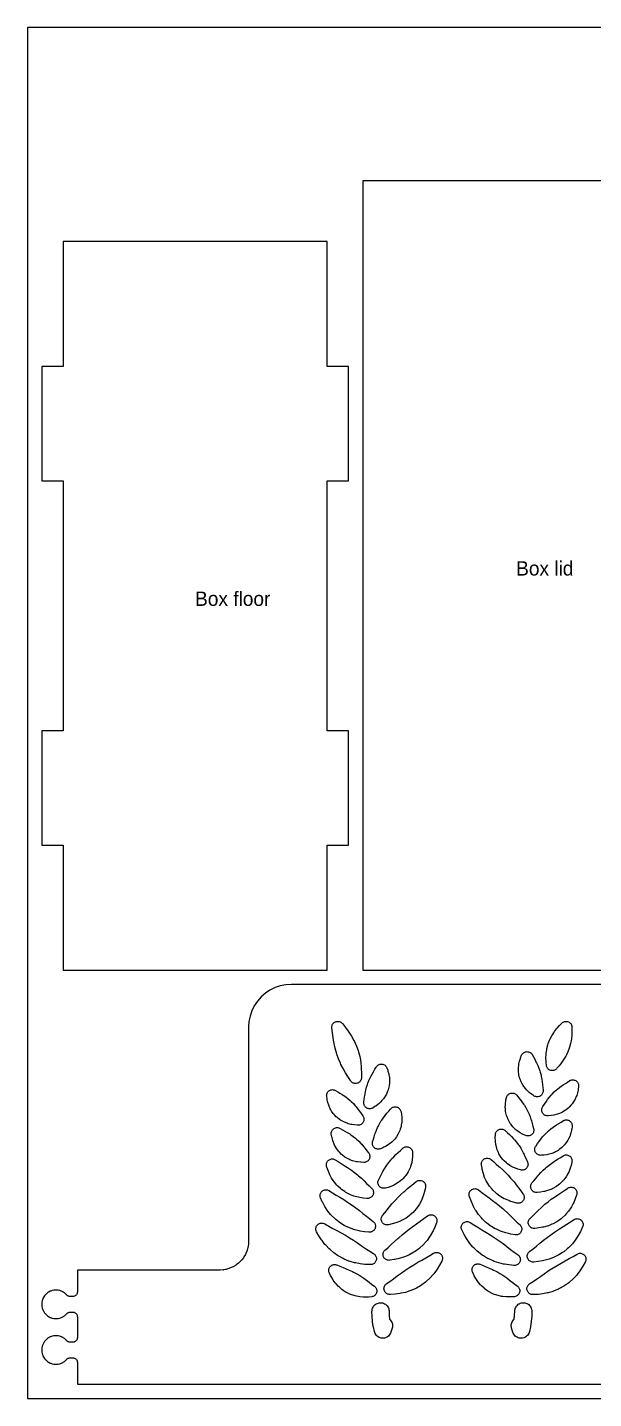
# Model space of a CAD drawing. Header units: inches. Extents: x 0 to 48, y 0 to 48.
# Drawn here: x 0 to 19.84, y 0 to 48 of the extents above; entities that cross this region are included whole.
import ezdxf

# ---------------------------------------------------------------- set-up
doc = ezdxf.new("R2010")
doc.units = ezdxf.units.IN
doc.header["$MEASUREMENT"] = 0
for name, color, linetype in [('CUT_INSIDE', 5, 'Continuous'), ('CUT_OUTSIDE', 1, 'Continuous'), ('LABEL', 3, 'Continuous'), ('SHEET', 8, 'Continuous')]:
    doc.layers.add(name, color=color, linetype=linetype)

msp = doc.modelspace()

# ---------------------------------------------------------------- linework, layer by layer
at = {"layer": 'CUT_INSIDE'}
for points in [[(11.601, 11.058), (11.577, 11.046), (11.552, 11.038), (11.525, 11.033), (11.498, 11.031), (11.471, 11.033), (11.445, 11.038), (11.419, 11.046), (11.395, 11.058), (11.373, 11.073), (11.352, 11.091), (11.335, 11.111), (11.32, 11.134), (11.231, 11.27), (11.143, 11.409), (11.061, 11.551), (10.985, 11.698), (10.965, 11.74), (10.897, 11.896), (10.841, 12.056), (10.825, 12.102), (10.78, 12.266), (10.745, 12.433), (10.736, 12.476), (10.71, 12.641), (10.689, 12.807), (10.67, 12.973), (10.668, 13), (10.67, 13.027), (10.675, 13.053), (10.684, 13.079), (10.696, 13.103), (10.711, 13.126), (10.729, 13.146), (10.749, 13.164), (10.772, 13.179), (10.796, 13.191), (10.821, 13.199), (10.848, 13.204), (10.875, 13.206), (10.902, 13.204), (10.928, 13.199), (10.954, 13.191), (10.978, 13.179), (11, 13.164), (11.021, 13.146), (11.038, 13.126), (11.142, 12.994), (11.241, 12.861), (11.263, 12.828), (11.356, 12.686), (11.439, 12.539), (11.46, 12.497), (11.531, 12.341), (11.587, 12.181), (11.603, 12.135), (11.644, 11.971), (11.654, 11.925), (11.681, 11.761), (11.696, 11.596), (11.699, 11.558), (11.704, 11.397), (11.705, 11.237), (11.703, 11.21), (11.697, 11.184), (11.689, 11.158), (11.677, 11.134), (11.662, 11.111), (11.644, 11.091), (11.624, 11.073)], [(18.999, 12.307), (18.984, 12.261), (18.94, 12.142), (18.884, 12.028), (18.863, 11.986), (18.799, 11.879), (18.775, 11.843), (18.705, 11.746), (18.63, 11.653), (18.554, 11.563), (18.536, 11.543), (18.515, 11.525), (18.493, 11.51), (18.469, 11.498), (18.443, 11.489), (18.417, 11.484), (18.39, 11.482), (18.363, 11.484), (18.337, 11.489), (18.311, 11.498), (18.287, 11.51), (18.264, 11.525), (18.244, 11.543), (18.226, 11.563), (18.211, 11.585), (18.199, 11.61), (18.191, 11.635), (18.185, 11.662), (18.177, 11.775), (18.175, 11.808), (18.171, 11.927), (18.176, 12.046), (18.179, 12.09), (18.195, 12.212), (18.204, 12.259), (18.234, 12.381), (18.25, 12.427), (18.294, 12.547), (18.315, 12.591), (18.372, 12.703), (18.441, 12.809), (18.465, 12.846), (18.541, 12.943), (18.567, 12.972), (18.646, 13.06), (18.729, 13.146), (18.749, 13.164), (18.772, 13.179), (18.796, 13.191), (18.821, 13.199), (18.848, 13.204), (18.875, 13.206), (18.902, 13.204), (18.928, 13.199), (18.954, 13.191), (18.978, 13.179), (19, 13.164), (19.021, 13.146), (19.038, 13.126), (19.053, 13.103), (19.065, 13.079), (19.074, 13.053), (19.079, 13.027), (19.081, 13), (19.079, 12.881), (19.075, 12.762), (19.072, 12.723), (19.061, 12.599), (19.04, 12.476), (19.031, 12.43)], [(17.942, 10.577), (17.917, 10.569), (17.89, 10.563), (17.863, 10.562), (17.836, 10.563), (17.81, 10.569), (17.784, 10.577), (17.76, 10.589), (17.738, 10.604), (17.659, 10.658), (17.585, 10.717), (17.557, 10.742), (17.487, 10.81), (17.459, 10.842), (17.397, 10.921), (17.372, 10.959), (17.321, 11.047), (17.3, 11.09), (17.262, 11.186), (17.246, 11.233), (17.224, 11.334), (17.215, 11.381), (17.212, 11.429), (17.205, 11.53), (17.208, 11.576), (17.216, 11.673), (17.224, 11.715), (17.243, 11.808), (17.272, 11.9), (17.283, 11.931), (17.317, 12.017), (17.329, 12.042), (17.344, 12.064), (17.362, 12.084), (17.382, 12.102), (17.405, 12.117), (17.429, 12.129), (17.455, 12.138), (17.481, 12.143), (17.508, 12.145), (17.535, 12.143), (17.561, 12.138), (17.587, 12.129), (17.611, 12.117), (17.634, 12.102), (17.654, 12.084), (17.672, 12.064), (17.687, 12.042), (17.73, 11.961), (17.775, 11.878), (17.82, 11.794), (17.839, 11.755), (17.883, 11.664), (17.922, 11.57), (17.955, 11.473), (17.971, 11.427), (17.997, 11.327), (18.007, 11.28), (18.026, 11.181), (18.04, 11.083), (18.05, 10.985), (18.059, 10.889), (18.068, 10.795), (18.07, 10.768), (18.068, 10.741), (18.063, 10.714), (18.054, 10.689), (18.042, 10.665), (18.027, 10.642), (18.009, 10.622), (17.989, 10.604), (17.966, 10.589)], [(12.664, 10.902), (12.638, 10.803), (12.622, 10.756), (12.58, 10.662), (12.559, 10.619), (12.503, 10.533), (12.478, 10.494), (12.411, 10.418), (12.383, 10.386), (12.31, 10.32), (12.281, 10.295), (12.203, 10.238), (12.176, 10.22), (12.098, 10.172), (12.074, 10.16), (12.048, 10.151), (12.022, 10.146), (11.995, 10.144), (11.968, 10.146), (11.941, 10.151), (11.916, 10.16), (11.892, 10.172), (11.869, 10.187), (11.849, 10.205), (11.831, 10.225), (11.816, 10.247), (11.804, 10.271), (11.795, 10.297), (11.79, 10.323), (11.788, 10.35), (11.79, 10.377), (11.804, 10.469), (11.816, 10.563), (11.83, 10.658), (11.849, 10.755), (11.858, 10.8), (11.882, 10.899), (11.913, 10.997), (11.929, 11.043), (11.967, 11.139), (12.01, 11.232), (12.031, 11.273), (12.078, 11.36), (12.127, 11.444), (12.177, 11.526), (12.226, 11.606), (12.241, 11.629), (12.258, 11.649), (12.279, 11.667), (12.301, 11.682), (12.325, 11.694), (12.351, 11.703), (12.377, 11.708), (12.404, 11.71), (12.431, 11.708), (12.458, 11.703), (12.483, 11.694), (12.507, 11.682), (12.53, 11.667), (12.55, 11.649), (12.568, 11.629), (12.583, 11.606), (12.595, 11.582), (12.625, 11.496), (12.635, 11.465), (12.66, 11.374), (12.667, 11.337), (12.682, 11.24), (12.685, 11.197), (12.688, 11.097), (12.685, 11.051), (12.674, 10.95)], [(19.057, 10.281), (18.988, 10.204), (18.951, 10.172), (18.872, 10.106), (18.832, 10.08), (18.745, 10.028), (18.703, 10.007), (18.611, 9.969), (18.571, 9.956), (18.478, 9.93), (18.44, 9.923), (18.348, 9.907), (18.253, 9.899), (18.226, 9.897), (18.199, 9.899), (18.173, 9.904), (18.147, 9.913), (18.123, 9.925), (18.101, 9.94), (18.08, 9.958), (18.063, 9.978), (18.048, 10), (18.036, 10.024), (18.027, 10.05), (18.022, 10.076), (18.02, 10.103), (18.022, 10.13), (18.027, 10.157), (18.036, 10.182), (18.048, 10.206), (18.063, 10.229), (18.117, 10.307), (18.172, 10.388), (18.228, 10.468), (18.289, 10.547), (18.354, 10.624), (18.386, 10.66), (18.458, 10.734), (18.535, 10.803), (18.571, 10.835), (18.651, 10.898), (18.733, 10.956), (18.769, 10.979), (18.849, 11.031), (18.928, 11.08), (19.005, 11.13), (19.029, 11.142), (19.055, 11.15), (19.081, 11.156), (19.108, 11.157), (19.135, 11.156), (19.162, 11.15), (19.187, 11.142), (19.212, 11.13), (19.234, 11.115), (19.254, 11.097), (19.272, 11.077), (19.287, 11.054), (19.299, 11.03), (19.308, 11.005), (19.313, 10.978), (19.315, 10.951), (19.313, 10.924), (19.301, 10.831), (19.295, 10.799), (19.275, 10.704), (19.246, 10.613), (19.232, 10.573), (19.191, 10.484), (19.171, 10.442), (19.116, 10.358), (19.089, 10.317)], [(11.665, 9.585), (11.64, 9.576), (11.613, 9.571), (11.587, 9.569), (11.56, 9.571), (11.464, 9.578), (11.371, 9.592), (11.333, 9.599), (11.239, 9.623), (11.199, 9.637), (11.106, 9.674), (11.064, 9.694), (10.976, 9.745), (10.936, 9.772), (10.855, 9.836), (10.818, 9.868), (10.748, 9.944), (10.717, 9.98), (10.659, 10.065), (10.633, 10.104), (10.613, 10.145), (10.57, 10.233), (10.557, 10.274), (10.526, 10.363), (10.505, 10.458), (10.499, 10.49), (10.486, 10.581), (10.484, 10.608), (10.486, 10.635), (10.491, 10.662), (10.499, 10.687), (10.511, 10.712), (10.526, 10.734), (10.544, 10.754), (10.564, 10.772), (10.587, 10.787), (10.611, 10.799), (10.637, 10.808), (10.663, 10.813), (10.69, 10.815), (10.717, 10.813), (10.743, 10.808), (10.769, 10.799), (10.793, 10.787), (10.872, 10.739), (10.952, 10.69), (11.034, 10.64), (11.069, 10.616), (11.153, 10.559), (11.234, 10.498), (11.312, 10.431), (11.349, 10.398), (11.422, 10.326), (11.49, 10.249), (11.52, 10.214), (11.582, 10.136), (11.639, 10.057), (11.695, 9.978), (11.75, 9.901), (11.765, 9.879), (11.777, 9.855), (11.786, 9.829), (11.791, 9.803), (11.793, 9.776), (11.791, 9.749), (11.786, 9.722), (11.777, 9.697), (11.765, 9.673), (11.75, 9.65), (11.732, 9.63), (11.712, 9.612), (11.69, 9.597)], [(17.642, 9.22), (17.618, 9.208), (17.592, 9.2), (17.566, 9.194), (17.539, 9.193), (17.512, 9.194), (17.486, 9.2), (17.46, 9.208), (17.376, 9.246), (17.347, 9.261), (17.263, 9.307), (17.231, 9.328), (17.15, 9.384), (17.118, 9.412), (17.043, 9.48), (17.013, 9.514), (16.947, 9.593), (16.92, 9.633), (16.867, 9.721), (16.845, 9.765), (16.806, 9.86), (16.79, 9.906), (16.766, 10.005), (16.757, 10.051), (16.747, 10.151), (16.745, 10.193), (16.748, 10.291), (16.75, 10.329), (16.763, 10.423), (16.769, 10.455), (16.788, 10.544), (16.797, 10.57), (16.809, 10.594), (16.824, 10.617), (16.842, 10.637), (16.862, 10.655), (16.884, 10.67), (16.908, 10.682), (16.934, 10.69), (16.96, 10.696), (16.987, 10.697), (17.014, 10.696), (17.041, 10.69), (17.066, 10.682), (17.091, 10.67), (17.113, 10.655), (17.133, 10.637), (17.151, 10.617), (17.209, 10.543), (17.269, 10.468), (17.329, 10.391), (17.386, 10.311), (17.412, 10.273), (17.467, 10.186), (17.516, 10.096), (17.538, 10.052), (17.581, 9.959), (17.618, 9.864), (17.633, 9.82), (17.663, 9.727), (17.689, 9.634), (17.713, 9.542), (17.738, 9.452), (17.743, 9.426), (17.745, 9.399), (17.743, 9.372), (17.738, 9.346), (17.73, 9.32), (17.718, 9.296), (17.703, 9.273), (17.685, 9.253), (17.665, 9.235)], [(13.049, 9.384), (13.007, 9.291), (12.985, 9.247), (12.928, 9.16), (12.901, 9.12), (12.869, 9.084), (12.802, 9.009), (12.767, 8.979), (12.691, 8.916), (12.656, 8.892), (12.575, 8.841), (12.488, 8.797), (12.459, 8.783), (12.372, 8.748), (12.346, 8.739), (12.32, 8.734), (12.293, 8.732), (12.266, 8.734), (12.24, 8.739), (12.214, 8.748), (12.19, 8.76), (12.167, 8.775), (12.147, 8.792), (12.129, 8.813), (12.114, 8.835), (12.102, 8.859), (12.094, 8.885), (12.088, 8.911), (12.087, 8.938), (12.088, 8.965), (12.094, 8.992), (12.122, 9.079), (12.149, 9.168), (12.178, 9.258), (12.192, 9.299), (12.227, 9.393), (12.267, 9.486), (12.288, 9.53), (12.335, 9.622), (12.388, 9.71), (12.415, 9.75), (12.473, 9.833), (12.534, 9.912), (12.597, 9.987), (12.661, 10.061), (12.723, 10.134), (12.741, 10.154), (12.761, 10.172), (12.783, 10.187), (12.808, 10.199), (12.833, 10.207), (12.86, 10.213), (12.887, 10.214), (12.914, 10.213), (12.94, 10.207), (12.966, 10.199), (12.99, 10.187), (13.012, 10.172), (13.032, 10.154), (13.05, 10.134), (13.065, 10.111), (13.077, 10.087), (13.086, 10.061), (13.091, 10.035), (13.107, 9.941), (13.116, 9.848), (13.119, 9.81), (13.118, 9.714), (13.115, 9.671), (13.102, 9.573), (13.093, 9.527), (13.065, 9.43)], [(18.754, 8.812), (18.717, 8.78), (18.636, 8.716), (18.596, 8.689), (18.507, 8.639), (18.466, 8.619), (18.373, 8.582), (18.332, 8.568), (18.238, 8.545), (18.201, 8.537), (18.107, 8.524), (18.011, 8.517), (17.984, 8.515), (17.958, 8.517), (17.931, 8.522), (17.906, 8.531), (17.881, 8.543), (17.859, 8.558), (17.839, 8.576), (17.821, 8.596), (17.806, 8.618), (17.794, 8.643), (17.785, 8.668), (17.78, 8.695), (17.778, 8.721), (17.78, 8.748), (17.785, 8.775), (17.794, 8.8), (17.806, 8.825), (17.821, 8.847), (17.876, 8.924), (17.932, 9.002), (17.99, 9.081), (18.051, 9.159), (18.082, 9.193), (18.15, 9.27), (18.223, 9.343), (18.26, 9.375), (18.338, 9.442), (18.419, 9.504), (18.503, 9.56), (18.538, 9.584), (18.62, 9.634), (18.701, 9.682), (18.78, 9.731), (18.804, 9.742), (18.83, 9.751), (18.856, 9.756), (18.883, 9.758), (18.91, 9.756), (18.936, 9.751), (18.962, 9.742), (18.986, 9.731), (19.009, 9.716), (19.029, 9.698), (19.047, 9.677), (19.062, 9.655), (19.074, 9.631), (19.082, 9.605), (19.087, 9.579), (19.089, 9.552), (19.087, 9.525), (19.074, 9.433), (19.067, 9.401), (19.046, 9.307), (19.016, 9.218), (19.002, 9.177), (18.959, 9.089), (18.939, 9.048), (18.913, 9.009), (18.856, 8.924), (18.824, 8.888)], [(11.871, 8.283), (11.845, 8.274), (11.819, 8.269), (11.792, 8.267), (11.699, 8.271), (11.666, 8.273), (11.57, 8.284), (11.533, 8.291), (11.435, 8.313), (11.395, 8.326), (11.299, 8.361), (11.258, 8.381), (11.166, 8.429), (11.126, 8.456), (11.042, 8.517), (11.005, 8.55), (10.931, 8.624), (10.899, 8.66), (10.838, 8.743), (10.813, 8.781), (10.765, 8.871), (10.746, 8.909), (10.71, 9.002), (10.698, 9.038), (10.673, 9.13), (10.667, 9.162), (10.649, 9.253), (10.648, 9.28), (10.649, 9.307), (10.655, 9.333), (10.663, 9.359), (10.675, 9.383), (10.69, 9.405), (10.708, 9.426), (10.728, 9.443), (10.751, 9.458), (10.775, 9.47), (10.8, 9.479), (10.827, 9.484), (10.854, 9.486), (10.881, 9.484), (10.907, 9.479), (10.933, 9.47), (10.957, 9.458), (11.039, 9.411), (11.124, 9.365), (11.209, 9.316), (11.294, 9.263), (11.332, 9.237), (11.417, 9.178), (11.498, 9.112), (11.535, 9.08), (11.611, 9.01), (11.683, 8.935), (11.713, 8.901), (11.778, 8.825), (11.839, 8.749), (11.897, 8.673), (11.956, 8.599), (11.971, 8.577), (11.983, 8.553), (11.991, 8.527), (11.997, 8.501), (11.998, 8.474), (11.997, 8.447), (11.991, 8.42), (11.983, 8.395), (11.971, 8.371), (11.956, 8.348), (11.938, 8.328), (11.918, 8.31), (11.895, 8.295)], [(17.414, 8.01), (17.389, 8.002), (17.362, 7.996), (17.335, 7.995), (17.308, 7.996), (17.282, 8.002), (17.19, 8.029), (17.159, 8.04), (17.067, 8.075), (17.033, 8.092), (16.941, 8.138), (16.906, 8.162), (16.819, 8.22), (16.784, 8.25), (16.705, 8.321), (16.673, 8.357), (16.605, 8.439), (16.578, 8.48), (16.524, 8.571), (16.502, 8.614), (16.462, 8.711), (16.447, 8.755), (16.422, 8.855), (16.413, 8.897), (16.4, 8.996), (16.398, 9.034), (16.395, 9.131), (16.4, 9.23), (16.402, 9.257), (16.407, 9.284), (16.416, 9.309), (16.428, 9.334), (16.443, 9.356), (16.46, 9.376), (16.481, 9.394), (16.503, 9.409), (16.527, 9.421), (16.553, 9.43), (16.579, 9.435), (16.606, 9.437), (16.633, 9.435), (16.66, 9.43), (16.685, 9.421), (16.709, 9.409), (16.732, 9.394), (16.752, 9.376), (16.822, 9.308), (16.894, 9.24), (16.966, 9.169), (17.037, 9.096), (17.067, 9.061), (17.136, 8.981), (17.2, 8.896), (17.228, 8.855), (17.286, 8.767), (17.339, 8.676), (17.386, 8.583), (17.405, 8.545), (17.446, 8.455), (17.486, 8.366), (17.526, 8.28), (17.535, 8.254), (17.54, 8.228), (17.542, 8.201), (17.54, 8.174), (17.535, 8.147), (17.526, 8.122), (17.514, 8.098), (17.499, 8.075), (17.481, 8.055), (17.461, 8.037), (17.438, 8.022)], [(13.283, 7.849), (13.256, 7.808), (13.223, 7.771), (13.15, 7.688), (13.114, 7.657), (13.03, 7.587), (12.992, 7.561), (12.902, 7.504), (12.863, 7.485), (12.77, 7.441), (12.671, 7.405), (12.64, 7.395), (12.542, 7.368), (12.516, 7.362), (12.489, 7.361), (12.462, 7.362), (12.435, 7.368), (12.41, 7.376), (12.386, 7.388), (12.363, 7.403), (12.343, 7.421), (12.325, 7.441), (12.31, 7.464), (12.298, 7.488), (12.289, 7.514), (12.284, 7.54), (12.282, 7.567), (12.284, 7.594), (12.289, 7.62), (12.298, 7.646), (12.31, 7.67), (12.359, 7.761), (12.407, 7.855), (12.457, 7.949), (12.51, 8.042), (12.569, 8.134), (12.596, 8.174), (12.661, 8.264), (12.731, 8.35), (12.763, 8.387), (12.836, 8.467), (12.913, 8.543), (12.991, 8.615), (13.069, 8.686), (13.145, 8.757), (13.165, 8.774), (13.187, 8.789), (13.212, 8.801), (13.237, 8.81), (13.264, 8.815), (13.29, 8.817), (13.317, 8.815), (13.344, 8.81), (13.369, 8.801), (13.394, 8.789), (13.416, 8.774), (13.436, 8.757), (13.454, 8.736), (13.469, 8.714), (13.481, 8.69), (13.49, 8.664), (13.495, 8.638), (13.497, 8.611), (13.496, 8.509), (13.493, 8.477), (13.485, 8.372), (13.466, 8.27), (13.458, 8.228), (13.426, 8.126), (13.411, 8.083), (13.365, 7.984), (13.344, 7.941)], [(11.999, 7.022), (11.974, 7.013), (11.947, 7.008), (11.92, 7.006), (11.893, 7.008), (11.767, 7.019), (11.643, 7.039), (11.606, 7.046), (11.481, 7.078), (11.441, 7.091), (11.318, 7.137), (11.277, 7.157), (11.159, 7.217), (11.119, 7.244), (11.009, 7.319), (10.972, 7.351), (10.874, 7.439), (10.842, 7.476), (10.756, 7.575), (10.683, 7.684), (10.659, 7.719), (10.599, 7.833), (10.582, 7.867), (10.533, 7.983), (10.492, 8.104), (10.483, 8.13), (10.478, 8.156), (10.476, 8.183), (10.478, 8.21), (10.483, 8.237), (10.492, 8.262), (10.504, 8.287), (10.519, 8.309), (10.536, 8.329), (10.557, 8.347), (10.579, 8.362), (10.603, 8.374), (10.629, 8.383), (10.655, 8.388), (10.682, 8.39), (10.709, 8.388), (10.736, 8.383), (10.761, 8.374), (10.785, 8.362), (10.889, 8.296), (10.996, 8.23), (11.104, 8.164), (11.212, 8.094), (11.251, 8.069), (11.36, 7.994), (11.466, 7.914), (11.568, 7.83), (11.605, 7.798), (11.702, 7.711), (11.796, 7.622), (11.887, 7.533), (11.976, 7.444), (12.066, 7.358), (12.084, 7.338), (12.099, 7.316), (12.111, 7.292), (12.12, 7.266), (12.125, 7.24), (12.127, 7.213), (12.125, 7.186), (12.12, 7.159), (12.111, 7.134), (12.099, 7.109), (12.084, 7.087), (12.066, 7.067), (12.046, 7.049), (12.024, 7.034)], [(17.302, 6.866), (17.278, 6.854), (17.253, 6.846), (17.226, 6.841), (17.199, 6.839), (17.172, 6.841), (17.146, 6.846), (17.022, 6.877), (16.902, 6.916), (16.866, 6.929), (16.747, 6.98), (16.709, 6.998), (16.594, 7.063), (16.556, 7.088), (16.447, 7.167), (16.411, 7.199), (16.313, 7.291), (16.281, 7.328), (16.196, 7.432), (16.169, 7.472), (16.098, 7.584), (16.078, 7.626), (16.022, 7.744), (15.979, 7.868), (15.966, 7.904), (15.935, 8.029), (15.929, 8.061), (15.906, 8.184), (15.904, 8.211), (15.906, 8.238), (15.911, 8.264), (15.92, 8.29), (15.932, 8.314), (15.947, 8.336), (15.965, 8.357), (15.985, 8.375), (16.007, 8.39), (16.032, 8.401), (16.057, 8.41), (16.084, 8.415), (16.111, 8.417), (16.138, 8.415), (16.164, 8.41), (16.19, 8.401), (16.214, 8.39), (16.236, 8.375), (16.256, 8.357), (16.34, 8.282), (16.424, 8.21), (16.521, 8.127), (16.553, 8.098), (16.653, 8.01), (16.75, 7.918), (16.843, 7.821), (16.933, 7.721), (16.965, 7.685), (17.05, 7.583), (17.13, 7.479), (17.208, 7.374), (17.285, 7.271), (17.363, 7.171), (17.378, 7.148), (17.39, 7.124), (17.399, 7.098), (17.404, 7.072), (17.406, 7.045), (17.404, 7.018), (17.399, 6.992), (17.39, 6.966), (17.378, 6.942), (17.363, 6.919), (17.345, 6.899), (17.325, 6.881)], [(18.765, 7.621), (18.683, 7.539), (18.646, 7.506), (18.553, 7.437), (18.513, 7.41), (18.412, 7.355), (18.371, 7.334), (18.265, 7.293), (18.225, 7.279), (18.118, 7.251), (18.081, 7.244), (17.975, 7.227), (17.866, 7.217), (17.839, 7.215), (17.812, 7.217), (17.785, 7.222), (17.76, 7.231), (17.736, 7.243), (17.713, 7.258), (17.693, 7.276), (17.675, 7.296), (17.66, 7.319), (17.648, 7.343), (17.64, 7.368), (17.634, 7.395), (17.633, 7.422), (17.634, 7.449), (17.64, 7.475), (17.648, 7.501), (17.66, 7.525), (17.675, 7.547), (17.744, 7.627), (17.812, 7.709), (17.882, 7.792), (17.911, 7.824), (17.987, 7.909), (18.067, 7.991), (18.152, 8.069), (18.189, 8.101), (18.279, 8.175), (18.371, 8.243), (18.467, 8.307), (18.502, 8.33), (18.594, 8.388), (18.686, 8.445), (18.775, 8.502), (18.799, 8.513), (18.824, 8.522), (18.851, 8.527), (18.878, 8.529), (18.905, 8.527), (18.931, 8.522), (18.957, 8.513), (18.981, 8.502), (19.003, 8.487), (19.024, 8.469), (19.041, 8.448), (19.056, 8.426), (19.068, 8.402), (19.077, 8.376), (19.082, 8.35), (19.084, 8.323), (19.082, 8.296), (19.077, 8.27), (19.052, 8.164), (19.02, 8.062), (19.008, 8.026), (18.966, 7.924), (18.947, 7.886), (18.891, 7.787), (18.866, 7.749), (18.797, 7.657)], [(12.093, 5.855), (12.069, 5.843), (12.043, 5.835), (12.017, 5.83), (11.99, 5.828), (11.963, 5.83), (11.811, 5.843), (11.661, 5.866), (11.624, 5.873), (11.474, 5.909), (11.434, 5.923), (11.285, 5.974), (11.145, 6.039), (11.101, 6.061), (10.968, 6.143), (10.927, 6.17), (10.803, 6.268), (10.767, 6.3), (10.656, 6.41), (10.626, 6.445), (10.529, 6.565), (10.505, 6.6), (10.422, 6.726), (10.348, 6.86), (10.334, 6.889), (10.271, 7.024), (10.262, 7.05), (10.257, 7.076), (10.255, 7.103), (10.257, 7.13), (10.262, 7.156), (10.271, 7.182), (10.283, 7.206), (10.298, 7.229), (10.315, 7.249), (10.336, 7.267), (10.358, 7.282), (10.382, 7.294), (10.408, 7.302), (10.434, 7.308), (10.461, 7.309), (10.488, 7.308), (10.515, 7.302), (10.54, 7.294), (10.564, 7.282), (10.69, 7.201), (10.819, 7.123), (10.95, 7.045), (11.082, 6.964), (11.213, 6.881), (11.253, 6.854), (11.383, 6.765), (11.511, 6.674), (11.635, 6.579), (11.756, 6.482), (11.876, 6.385), (11.995, 6.289), (12.115, 6.198), (12.136, 6.18), (12.153, 6.16), (12.168, 6.137), (12.18, 6.113), (12.189, 6.087), (12.194, 6.061), (12.196, 6.034), (12.194, 6.007), (12.189, 5.981), (12.18, 5.955), (12.168, 5.931), (12.153, 5.908), (12.136, 5.888), (12.115, 5.87)], [(13.639, 6.658), (13.55, 6.555), (13.517, 6.518), (13.415, 6.427), (13.378, 6.396), (13.266, 6.318), (13.227, 6.293), (13.107, 6.23), (13.069, 6.211), (12.946, 6.162), (12.91, 6.15), (12.786, 6.113), (12.658, 6.084), (12.632, 6.079), (12.605, 6.077), (12.578, 6.079), (12.551, 6.084), (12.526, 6.093), (12.501, 6.105), (12.479, 6.12), (12.459, 6.137), (12.441, 6.158), (12.426, 6.18), (12.414, 6.204), (12.405, 6.23), (12.4, 6.256), (12.398, 6.283), (12.4, 6.31), (12.405, 6.337), (12.414, 6.362), (12.426, 6.386), (12.441, 6.409), (12.523, 6.507), (12.604, 6.608), (12.686, 6.71), (12.771, 6.813), (12.802, 6.847), (12.892, 6.95), (12.987, 7.049), (13.085, 7.144), (13.187, 7.235), (13.222, 7.265), (13.323, 7.351), (13.425, 7.434), (13.525, 7.515), (13.622, 7.598), (13.645, 7.613), (13.669, 7.625), (13.695, 7.633), (13.721, 7.638), (13.748, 7.64), (13.775, 7.638), (13.801, 7.633), (13.827, 7.625), (13.851, 7.613), (13.874, 7.598), (13.894, 7.58), (13.912, 7.56), (13.927, 7.537), (13.939, 7.513), (13.947, 7.487), (13.953, 7.461), (13.954, 7.434), (13.953, 7.407), (13.947, 7.381), (13.919, 7.252), (13.883, 7.128), (13.87, 7.092), (13.822, 6.968), (13.803, 6.93), (13.741, 6.809), (13.716, 6.771)], [(17.218, 5.755), (17.194, 5.743), (17.168, 5.735), (17.142, 5.729), (17.115, 5.728), (17.088, 5.729), (16.941, 5.757), (16.908, 5.763), (16.76, 5.8), (16.616, 5.849), (16.575, 5.862), (16.434, 5.926), (16.393, 5.946), (16.257, 6.025), (16.217, 6.052), (16.09, 6.147), (16.053, 6.179), (15.939, 6.288), (15.907, 6.324), (15.807, 6.444), (15.719, 6.575), (15.695, 6.61), (15.622, 6.747), (15.605, 6.781), (15.544, 6.92), (15.491, 7.065), (15.482, 7.09), (15.477, 7.117), (15.475, 7.143), (15.477, 7.17), (15.482, 7.197), (15.491, 7.222), (15.503, 7.247), (15.518, 7.269), (15.536, 7.289), (15.556, 7.307), (15.578, 7.322), (15.603, 7.334), (15.628, 7.343), (15.655, 7.348), (15.682, 7.35), (15.708, 7.348), (15.735, 7.343), (15.761, 7.334), (15.785, 7.322), (15.807, 7.307), (15.927, 7.214), (16.05, 7.123), (16.175, 7.031), (16.301, 6.938), (16.425, 6.842), (16.547, 6.742), (16.666, 6.638), (16.703, 6.606), (16.818, 6.5), (16.93, 6.393), (17.04, 6.286), (17.15, 6.181), (17.261, 6.08), (17.278, 6.06), (17.293, 6.037), (17.305, 6.013), (17.314, 5.987), (17.319, 5.961), (17.321, 5.934), (17.319, 5.907), (17.314, 5.881), (17.305, 5.855), (17.293, 5.831), (17.278, 5.808), (17.261, 5.788), (17.24, 5.77)], [(18.736, 6.327), (18.7, 6.295), (18.585, 6.215), (18.545, 6.188), (18.422, 6.123), (18.381, 6.103), (18.253, 6.053), (18.212, 6.039), (18.082, 6.004), (18.045, 5.996), (17.916, 5.973), (17.784, 5.957), (17.757, 5.956), (17.73, 5.957), (17.703, 5.963), (17.678, 5.971), (17.654, 5.983), (17.631, 5.998), (17.611, 6.016), (17.593, 6.036), (17.578, 6.059), (17.566, 6.083), (17.558, 6.108), (17.552, 6.135), (17.551, 6.162), (17.552, 6.189), (17.558, 6.215), (17.566, 6.241), (17.578, 6.265), (17.593, 6.287), (17.611, 6.308), (17.707, 6.397), (17.802, 6.49), (17.898, 6.584), (17.997, 6.678), (18.099, 6.769), (18.136, 6.801), (18.243, 6.89), (18.354, 6.975), (18.467, 7.055), (18.582, 7.132), (18.618, 7.156), (18.73, 7.228), (18.832, 7.294), (18.924, 7.357), (18.947, 7.372), (18.971, 7.384), (18.997, 7.393), (19.023, 7.398), (19.05, 7.4), (19.077, 7.398), (19.103, 7.393), (19.129, 7.384), (19.153, 7.372), (19.176, 7.357), (19.196, 7.339), (19.214, 7.319), (19.229, 7.297), (19.241, 7.272), (19.249, 7.247), (19.254, 7.22), (19.256, 7.194), (19.254, 7.167), (19.249, 7.14), (19.241, 7.115), (19.196, 6.988), (19.143, 6.865), (19.127, 6.831), (19.062, 6.711), (19.039, 6.676), (18.961, 6.561), (18.871, 6.457), (18.839, 6.421)], [(13.749, 5.274), (13.712, 5.242), (13.582, 5.149), (13.542, 5.123), (13.403, 5.046), (13.362, 5.025), (13.217, 4.965), (13.177, 4.951), (13.03, 4.905), (12.878, 4.871), (12.846, 4.864), (12.696, 4.84), (12.669, 4.838), (12.642, 4.84), (12.616, 4.846), (12.59, 4.854), (12.566, 4.866), (12.543, 4.881), (12.523, 4.899), (12.505, 4.919), (12.49, 4.942), (12.478, 4.966), (12.47, 4.991), (12.464, 5.018), (12.463, 5.045), (12.464, 5.072), (12.47, 5.098), (12.478, 5.124), (12.49, 5.148), (12.505, 5.17), (12.523, 5.191), (12.543, 5.208), (12.643, 5.294), (12.749, 5.391), (12.862, 5.496), (12.978, 5.6), (13.012, 5.631), (13.133, 5.735), (13.256, 5.837), (13.381, 5.935), (13.509, 6.029), (13.638, 6.12), (13.767, 6.21), (13.894, 6.3), (14.017, 6.392), (14.04, 6.407), (14.064, 6.419), (14.09, 6.427), (14.116, 6.432), (14.143, 6.434), (14.17, 6.432), (14.196, 6.427), (14.222, 6.419), (14.246, 6.407), (14.269, 6.392), (14.289, 6.374), (14.307, 6.354), (14.322, 6.331), (14.334, 6.307), (14.342, 6.281), (14.347, 6.255), (14.349, 6.228), (14.347, 6.201), (14.342, 6.175), (14.334, 6.149), (14.277, 6.006), (14.212, 5.868), (14.195, 5.834), (14.118, 5.699), (14.094, 5.664), (14.003, 5.535), (13.973, 5.5), (13.867, 5.381)], [(18.793, 5.14), (18.752, 5.113), (18.617, 5.027), (18.574, 5.006), (18.432, 4.936), (18.282, 4.882), (18.241, 4.869), (18.09, 4.83), (18.052, 4.823), (17.901, 4.797), (17.747, 4.78), (17.72, 4.778), (17.693, 4.78), (17.667, 4.785), (17.641, 4.794), (17.617, 4.806), (17.595, 4.821), (17.574, 4.839), (17.556, 4.859), (17.541, 4.881), (17.53, 4.906), (17.521, 4.931), (17.516, 4.958), (17.514, 4.985), (17.516, 5.012), (17.521, 5.038), (17.53, 5.064), (17.541, 5.088), (17.556, 5.11), (17.574, 5.13), (17.595, 5.148), (17.717, 5.243), (17.838, 5.341), (17.959, 5.442), (18.082, 5.542), (18.208, 5.64), (18.336, 5.735), (18.468, 5.826), (18.508, 5.853), (18.64, 5.94), (18.773, 6.024), (18.905, 6.106), (19.034, 6.188), (19.16, 6.272), (19.184, 6.284), (19.21, 6.292), (19.236, 6.298), (19.263, 6.299), (19.29, 6.298), (19.317, 6.292), (19.342, 6.284), (19.366, 6.272), (19.389, 6.257), (19.409, 6.239), (19.427, 6.219), (19.442, 6.196), (19.454, 6.172), (19.463, 6.147), (19.468, 6.12), (19.47, 6.093), (19.468, 6.066), (19.463, 6.04), (19.454, 6.014), (19.39, 5.876), (19.376, 5.847), (19.302, 5.709), (19.217, 5.58), (19.194, 5.544), (19.096, 5.421), (19.066, 5.386), (18.954, 5.272), (18.917, 5.241)], [(12.126, 4.717), (12.102, 4.705), (12.076, 4.696), (12.049, 4.691), (12.023, 4.689), (11.862, 4.697), (11.829, 4.699), (11.665, 4.717), (11.505, 4.747), (11.463, 4.756), (11.304, 4.802), (11.26, 4.816), (11.104, 4.879), (11.061, 4.901), (10.912, 4.98), (10.871, 5.008), (10.732, 5.103), (10.605, 5.214), (10.57, 5.244), (10.455, 5.366), (10.427, 5.399), (10.326, 5.529), (10.305, 5.56), (10.216, 5.695), (10.135, 5.837), (10.123, 5.861), (10.114, 5.886), (10.109, 5.913), (10.107, 5.94), (10.109, 5.967), (10.114, 5.993), (10.123, 6.019), (10.135, 6.043), (10.15, 6.065), (10.168, 6.086), (10.188, 6.103), (10.21, 6.118), (10.235, 6.13), (10.26, 6.139), (10.287, 6.144), (10.314, 6.146), (10.341, 6.144), (10.367, 6.139), (10.393, 6.13), (10.417, 6.118), (10.558, 6.036), (10.702, 5.957), (10.848, 5.879), (10.995, 5.799), (11.142, 5.716), (11.287, 5.63), (11.43, 5.54), (11.571, 5.447), (11.609, 5.422), (11.746, 5.328), (11.88, 5.236), (11.993, 5.159), (12.126, 5.074), (12.148, 5.059), (12.168, 5.041), (12.186, 5.021), (12.201, 4.999), (12.213, 4.975), (12.222, 4.949), (12.227, 4.923), (12.229, 4.896), (12.227, 4.869), (12.222, 4.842), (12.213, 4.817), (12.201, 4.793), (12.186, 4.77), (12.168, 4.75), (12.148, 4.732)], [(17.145, 4.677), (17.12, 4.669), (17.093, 4.663), (17.066, 4.662), (17.039, 4.663), (16.875, 4.679), (16.715, 4.704), (16.677, 4.711), (16.516, 4.75), (16.359, 4.803), (16.316, 4.817), (16.164, 4.887), (16.12, 4.908), (15.976, 4.995), (15.935, 5.022), (15.801, 5.124), (15.764, 5.156), (15.643, 5.272), (15.612, 5.306), (15.505, 5.432), (15.409, 5.568), (15.388, 5.599), (15.304, 5.74), (15.229, 5.887), (15.217, 5.911), (15.208, 5.936), (15.203, 5.963), (15.201, 5.99), (15.203, 6.017), (15.208, 6.043), (15.217, 6.069), (15.229, 6.093), (15.244, 6.115), (15.262, 6.136), (15.282, 6.153), (15.304, 6.168), (15.329, 6.18), (15.354, 6.189), (15.381, 6.194), (15.407, 6.196), (15.434, 6.194), (15.461, 6.189), (15.486, 6.18), (15.511, 6.168), (15.646, 6.081), (15.785, 5.996), (15.926, 5.912), (16.068, 5.826), (16.21, 5.737), (16.351, 5.644), (16.391, 5.617), (16.53, 5.521), (16.665, 5.423), (16.798, 5.322), (16.929, 5.223), (17.06, 5.125), (17.192, 5.032), (17.212, 5.014), (17.23, 4.993), (17.245, 4.971), (17.257, 4.947), (17.266, 4.921), (17.271, 4.895), (17.273, 4.868), (17.271, 4.841), (17.266, 4.815), (17.257, 4.789), (17.245, 4.765), (17.23, 4.742), (17.212, 4.722), (17.192, 4.704), (17.17, 4.689)], [(13.95, 4.074), (13.817, 3.977), (13.776, 3.949), (13.633, 3.868), (13.59, 3.846), (13.44, 3.782), (13.396, 3.767), (13.243, 3.719), (13.083, 3.685), (13.046, 3.678), (12.888, 3.657), (12.727, 3.647), (12.7, 3.645), (12.673, 3.647), (12.647, 3.652), (12.621, 3.66), (12.597, 3.672), (12.574, 3.687), (12.554, 3.705), (12.536, 3.725), (12.521, 3.748), (12.509, 3.772), (12.501, 3.798), (12.496, 3.824), (12.494, 3.851), (12.496, 3.878), (12.501, 3.904), (12.509, 3.93), (12.521, 3.954), (12.536, 3.977), (12.554, 3.997), (12.574, 4.015), (12.703, 4.103), (12.831, 4.197), (12.96, 4.292), (13.091, 4.387), (13.224, 4.481), (13.264, 4.507), (13.401, 4.599), (13.54, 4.686), (13.681, 4.77), (13.821, 4.851), (13.962, 4.93), (14.1, 5.009), (14.235, 5.091), (14.259, 5.103), (14.284, 5.112), (14.311, 5.117), (14.338, 5.119), (14.365, 5.117), (14.391, 5.112), (14.417, 5.103), (14.441, 5.091), (14.463, 5.076), (14.484, 5.059), (14.501, 5.038), (14.516, 5.016), (14.528, 4.992), (14.537, 4.966), (14.542, 4.94), (14.544, 4.913), (14.542, 4.886), (14.537, 4.859), (14.528, 4.834), (14.516, 4.81), (14.441, 4.668), (14.359, 4.533), (14.338, 4.501), (14.242, 4.371), (14.214, 4.339), (14.106, 4.216), (13.986, 4.105)], [(18.834, 3.957), (18.793, 3.93), (18.649, 3.85), (18.605, 3.829), (18.454, 3.767), (18.41, 3.752), (18.255, 3.706), (18.213, 3.698), (18.058, 3.667), (17.899, 3.649), (17.866, 3.647), (17.71, 3.639), (17.683, 3.641), (17.656, 3.646), (17.631, 3.655), (17.607, 3.667), (17.584, 3.682), (17.564, 3.7), (17.546, 3.72), (17.531, 3.743), (17.519, 3.767), (17.511, 3.792), (17.505, 3.819), (17.504, 3.846), (17.505, 3.873), (17.511, 3.899), (17.519, 3.925), (17.531, 3.949), (17.546, 3.971), (17.564, 3.991), (17.584, 4.009), (17.607, 4.024), (17.716, 4.097), (17.843, 4.186), (17.973, 4.279), (18.105, 4.372), (18.239, 4.463), (18.279, 4.49), (18.418, 4.579), (18.558, 4.664), (18.7, 4.746), (18.843, 4.825), (18.985, 4.902), (19.125, 4.979), (19.261, 5.059), (19.286, 5.071), (19.311, 5.08), (19.338, 5.085), (19.364, 5.087), (19.391, 5.085), (19.418, 5.08), (19.443, 5.071), (19.468, 5.059), (19.49, 5.044), (19.51, 5.027), (19.528, 5.006), (19.543, 4.984), (19.555, 4.96), (19.564, 4.934), (19.569, 4.908), (19.571, 4.881), (19.569, 4.854), (19.564, 4.827), (19.555, 4.802), (19.543, 4.778), (19.466, 4.638), (19.382, 4.505), (19.361, 4.473), (19.264, 4.344), (19.236, 4.312), (19.125, 4.192), (19.004, 4.083), (18.968, 4.052)], [(12.115, 3.576), (12.089, 3.568), (12.063, 3.562), (11.95, 3.553), (11.918, 3.551), (11.801, 3.549), (11.763, 3.551), (11.643, 3.56), (11.527, 3.582), (11.481, 3.591), (11.366, 3.629), (11.32, 3.644), (11.21, 3.697), (11.166, 3.719), (11.063, 3.787), (11.023, 3.814), (10.93, 3.895), (10.896, 3.925), (10.815, 4.016), (10.787, 4.048), (10.718, 4.146), (10.697, 4.178), (10.639, 4.278), (10.624, 4.308), (10.575, 4.409), (10.566, 4.435), (10.561, 4.461), (10.559, 4.488), (10.561, 4.515), (10.566, 4.541), (10.575, 4.567), (10.587, 4.591), (10.602, 4.613), (10.62, 4.634), (10.64, 4.652), (10.662, 4.667), (10.687, 4.678), (10.712, 4.687), (10.739, 4.692), (10.766, 4.694), (10.792, 4.692), (10.819, 4.687), (10.845, 4.678), (10.951, 4.634), (11.06, 4.591), (11.169, 4.547), (11.28, 4.5), (11.389, 4.448), (11.432, 4.427), (11.541, 4.369), (11.646, 4.305), (11.749, 4.237), (11.787, 4.211), (11.884, 4.141), (11.978, 4.07), (12.07, 3.999), (12.162, 3.931), (12.182, 3.913), (12.2, 3.892), (12.215, 3.87), (12.227, 3.846), (12.235, 3.82), (12.241, 3.794), (12.242, 3.767), (12.241, 3.74), (12.235, 3.714), (12.227, 3.688), (12.215, 3.664), (12.2, 3.641), (12.182, 3.621), (12.162, 3.603), (12.139, 3.588)], [(17.123, 3.581), (17.098, 3.573), (17.071, 3.567), (16.959, 3.559), (16.926, 3.557), (16.81, 3.557), (16.772, 3.559), (16.653, 3.57), (16.611, 3.579), (16.492, 3.603), (16.449, 3.618), (16.332, 3.658), (16.289, 3.679), (16.178, 3.734), (16.138, 3.761), (16.036, 3.831), (16, 3.862), (15.91, 3.943), (15.88, 3.978), (15.802, 4.068), (15.734, 4.167), (15.713, 4.199), (15.657, 4.301), (15.642, 4.33), (15.594, 4.433), (15.586, 4.458), (15.58, 4.485), (15.579, 4.512), (15.58, 4.539), (15.586, 4.565), (15.594, 4.591), (15.606, 4.615), (15.621, 4.637), (15.639, 4.657), (15.659, 4.675), (15.682, 4.69), (15.706, 4.702), (15.731, 4.711), (15.758, 4.716), (15.785, 4.718), (15.812, 4.716), (15.838, 4.711), (15.864, 4.702), (15.969, 4.657), (16.076, 4.612), (16.185, 4.567), (16.294, 4.518), (16.335, 4.498), (16.446, 4.443), (16.553, 4.384), (16.658, 4.319), (16.698, 4.292), (16.798, 4.223), (16.894, 4.151), (16.987, 4.078), (17.079, 4.005), (17.17, 3.935), (17.19, 3.918), (17.208, 3.897), (17.223, 3.875), (17.235, 3.851), (17.244, 3.825), (17.249, 3.799), (17.251, 3.772), (17.249, 3.745), (17.244, 3.718), (17.235, 3.693), (17.223, 3.669), (17.208, 3.646), (17.19, 3.626), (17.17, 3.608), (17.148, 3.593)], [(12.679, 2.913), (12.691, 2.776), (12.715, 2.753), (12.74, 2.723), (12.76, 2.689), (12.776, 2.654), (12.787, 2.616), (12.793, 2.577), (12.794, 2.538), (12.79, 2.499), (12.781, 2.461), (12.738, 2.322), (12.724, 2.285), (12.705, 2.251), (12.681, 2.219), (12.654, 2.19), (12.623, 2.165), (12.59, 2.145), (12.553, 2.129), (12.516, 2.118), (12.477, 2.112), (12.437, 2.112), (12.398, 2.116), (12.36, 2.126), (12.323, 2.14), (12.288, 2.159), (12.257, 2.183), (12.228, 2.211), (12.204, 2.242), (12.184, 2.276), (12.168, 2.312), (12.158, 2.35), (12.124, 2.511), (12.121, 2.528), (12.097, 2.689), (12.095, 2.707), (12.08, 2.868), (12.079, 2.885), (12.074, 3.047), (12.076, 3.086), (12.082, 3.125), (12.093, 3.162), (12.11, 3.198), (12.13, 3.231), (12.155, 3.262), (12.184, 3.288), (12.216, 3.311), (12.251, 3.33), (12.287, 3.343), (12.325, 3.352), (12.365, 3.356), (12.404, 3.355), (12.442, 3.348), (12.48, 3.337), (12.516, 3.321), (12.549, 3.3), (12.579, 3.275), (12.606, 3.246), (12.629, 3.214), (12.647, 3.18), (12.661, 3.143), (12.67, 3.105), (12.674, 3.066)], [(17.058, 2.776), (17.071, 2.913), (17.075, 3.066), (17.079, 3.105), (17.088, 3.143), (17.102, 3.18), (17.12, 3.214), (17.143, 3.246), (17.17, 3.275), (17.2, 3.3), (17.234, 3.321), (17.269, 3.337), (17.307, 3.348), (17.346, 3.355), (17.385, 3.356), (17.424, 3.352), (17.462, 3.343), (17.499, 3.33), (17.533, 3.311), (17.565, 3.288), (17.594, 3.262), (17.619, 3.231), (17.64, 3.198), (17.656, 3.162), (17.667, 3.125), (17.674, 3.086), (17.675, 3.047), (17.67, 2.885), (17.669, 2.868), (17.654, 2.707), (17.652, 2.689), (17.628, 2.528), (17.625, 2.511), (17.592, 2.35), (17.581, 2.312), (17.565, 2.276), (17.545, 2.242), (17.521, 2.211), (17.493, 2.183), (17.461, 2.159), (17.427, 2.14), (17.39, 2.126), (17.352, 2.116), (17.312, 2.112), (17.273, 2.112), (17.234, 2.118), (17.196, 2.129), (17.16, 2.145), (17.126, 2.165), (17.095, 2.19), (17.068, 2.219), (17.045, 2.251), (17.026, 2.285), (17.011, 2.322), (16.968, 2.461), (16.959, 2.499), (16.955, 2.538), (16.956, 2.577), (16.962, 2.616), (16.973, 2.654), (16.989, 2.689), (17.01, 2.723), (17.034, 2.753)]]:
    msp.add_lwpolyline(points, close=True, dxfattribs=at)
at = {"layer": 'CUT_OUTSIDE'}
for points in [[(22.5, 15), (22.5, 42.625), (11.75, 42.625), (11.75, 15)], [(0.5, 23.375), (0.5, 19.375), (1.25, 19.375), (1.25, 15), (10.5, 15), (10.5, 19.375), (11.25, 19.375), (11.25, 23.375), (10.5, 23.375), (10.5, 32.125), (11.25, 32.125), (11.25, 36.125), (10.5, 36.125), (10.5, 40.5), (1.25, 40.5), (1.25, 36.125), (0.5, 36.125), (0.5, 32.125), (1.25, 32.125), (1.25, 23.375)]]:
    msp.add_lwpolyline(points, close=True, dxfattribs=at)
msp.add_lwpolyline([(42.75, 14.5), (11.75, 14.5), (9.25, 14.5), (9.054, 14.487), (8.861, 14.449), (8.676, 14.386), (8.5, 14.299), (8.337, 14.19), (8.189, 14.061), (8.06, 13.913), (7.951, 13.75), (7.864, 13.574), (7.801, 13.388), (7.763, 13.196), (7.75, 13), (7.75, 5.525), (7.748, 5.476), (7.744, 5.418), (7.732, 5.321), (7.725, 5.289), (7.7, 5.195), (7.689, 5.164), (7.652, 5.073), (7.637, 5.044), (7.588, 4.959), (7.57, 4.932), (7.511, 4.854), (7.489, 4.83), (7.42, 4.761), (7.395, 4.739), (7.318, 4.679), (7.29, 4.661), (7.206, 4.612), (7.176, 4.598), (7.086, 4.56), (7.055, 4.55), (6.96, 4.524), (6.928, 4.518), (6.867, 4.51), (6.887, 4.51), (6.88, 4.509), (6.75, 4.5), (2.75, 4.5), (1.755, 4.5), (1.75, 4.5), (1.75, 4.495), (1.75, 3.73), (1.748, 3.71), (1.744, 3.69), (1.738, 3.671), (1.729, 3.652), (1.718, 3.636), (1.704, 3.62), (1.689, 3.607), (1.672, 3.596), (1.654, 3.587), (1.635, 3.58), (1.615, 3.576), (1.595, 3.575), (1.498, 3.575), (1.489, 3.575), (1.483, 3.576), (1.465, 3.578), (1.446, 3.582), (1.429, 3.589), (1.412, 3.598), (1.396, 3.609), (1.382, 3.621), (1.38, 3.624), (1.373, 3.631), (1.358, 3.648), (1.357, 3.649), (1.356, 3.65), (1.355, 3.652), (1.351, 3.655), (1.35, 3.657), (1.349, 3.657), (1.347, 3.659), (1.31, 3.691), (1.308, 3.693), (1.308, 3.694), (1.306, 3.695), (1.302, 3.698), (1.3, 3.699), (1.299, 3.7), (1.297, 3.701), (1.256, 3.729), (1.254, 3.73), (1.254, 3.73), (1.251, 3.732), (1.248, 3.734), (1.245, 3.735), (1.245, 3.735), (1.243, 3.737), (1.198, 3.758), (1.196, 3.759), (1.195, 3.76), (1.193, 3.761), (1.189, 3.762), (1.187, 3.763), (1.186, 3.764), (1.183, 3.765), (1.137, 3.78), (1.134, 3.781), (1.134, 3.781), (1.131, 3.782), (1.127, 3.783), (1.124, 3.784), (1.124, 3.784), (1.121, 3.785), (1.073, 3.794), (1.07, 3.795), (1.07, 3.795), (1.067, 3.795), (1.063, 3.796), (1.06, 3.796), (1.059, 3.796), (1.057, 3.796), (1.008, 3.799), (1.005, 3.8), (1.004, 3.8), (1.002, 3.8), (0.998, 3.8), (0.995, 3.8), (0.994, 3.8), (0.992, 3.799), (0.942, 3.796), (0.94, 3.796), (0.939, 3.796), (0.937, 3.796), (0.932, 3.795), (0.93, 3.795), (0.929, 3.795), (0.927, 3.794), (0.878, 3.785), (0.876, 3.784), (0.875, 3.784), (0.872, 3.783), (0.868, 3.782), (0.866, 3.781), (0.865, 3.781), (0.863, 3.78), (0.816, 3.765), (0.813, 3.764), (0.813, 3.763), (0.81, 3.762), (0.806, 3.761), (0.804, 3.76), (0.803, 3.759), (0.801, 3.758), (0.757, 3.737), (0.755, 3.735), (0.754, 3.735), (0.752, 3.734), (0.748, 3.732), (0.746, 3.73), (0.745, 3.73), (0.743, 3.729), (0.702, 3.701), (0.7, 3.7), (0.699, 3.699), (0.697, 3.698), (0.694, 3.695), (0.692, 3.694), (0.691, 3.693), (0.689, 3.691), (0.652, 3.659), (0.65, 3.657), (0.65, 3.657), (0.648, 3.655), (0.645, 3.652), (0.643, 3.65), (0.643, 3.649), (0.641, 3.648), (0.608, 3.61), (0.607, 3.608), (0.606, 3.608), (0.605, 3.606), (0.602, 3.602), (0.6, 3.6), (0.6, 3.6), (0.599, 3.598), (0.571, 3.557), (0.57, 3.555), (0.569, 3.554), (0.568, 3.552), (0.566, 3.548), (0.565, 3.546), (0.564, 3.545), (0.563, 3.543), (0.541, 3.498), (0.54, 3.496), (0.54, 3.496), (0.539, 3.493), (0.537, 3.489), (0.536, 3.487), (0.536, 3.486), (0.535, 3.484), (0.519, 3.437), (0.518, 3.435), (0.518, 3.434), (0.518, 3.431), (0.516, 3.427), (0.516, 3.425), (0.516, 3.424), (0.515, 3.422), (0.506, 3.373), (0.505, 3.371), (0.505, 3.37), (0.505, 3.367), (0.504, 3.363), (0.504, 3.361), (0.504, 3.36), (0.503, 3.357), (0.5, 3.308), (0.5, 3.305), (0.5, 3.305), (0.5, 3.302), (0.5, 3.298), (0.5, 3.295), (0.5, 3.295), (0.5, 3.292), (0.503, 3.243), (0.504, 3.24), (0.504, 3.239), (0.504, 3.237), (0.505, 3.233), (0.505, 3.23), (0.505, 3.229), (0.506, 3.227), (0.515, 3.178), (0.516, 3.176), (0.516, 3.175), (0.516, 3.173), (0.518, 3.169), (0.518, 3.166), (0.518, 3.165), (0.519, 3.163), (0.535, 3.116), (0.536, 3.114), (0.536, 3.113), (0.537, 3.111), (0.539, 3.107), (0.54, 3.104), (0.54, 3.104), (0.541, 3.102), (0.563, 3.057), (0.564, 3.055), (0.565, 3.054), (0.566, 3.052), (0.568, 3.048), (0.569, 3.046), (0.57, 3.045), (0.571, 3.043), (0.599, 3.002), (0.6, 3), (0.6, 3), (0.602, 2.998), (0.605, 2.994), (0.606, 2.992), (0.607, 2.992), (0.608, 2.99), (0.641, 2.952), (0.643, 2.951), (0.643, 2.95), (0.645, 2.948), (0.648, 2.945), (0.65, 2.943), (0.65, 2.943), (0.652, 2.941), (0.689, 2.909), (0.691, 2.907), (0.692, 2.906), (0.694, 2.905), (0.697, 2.902), (0.699, 2.901), (0.7, 2.9), (0.702, 2.899), (0.743, 2.871), (0.745, 2.87), (0.746, 2.87), (0.748, 2.868), (0.752, 2.866), (0.754, 2.865), (0.755, 2.865), (0.757, 2.863), (0.801, 2.842), (0.803, 2.841), (0.804, 2.84), (0.806, 2.839), (0.81, 2.838), (0.813, 2.837), (0.813, 2.836), (0.816, 2.835), (0.863, 2.82), (0.865, 2.819), (0.866, 2.819), (0.868, 2.818), (0.872, 2.817), (0.875, 2.816), (0.876, 2.816), (0.878, 2.815), (0.927, 2.806), (0.929, 2.805), (0.93, 2.805), (0.932, 2.805), (0.937, 2.804), (0.939, 2.804), (0.94, 2.804), (0.942, 2.804), (0.992, 2.801), (0.994, 2.8), (0.995, 2.8), (0.998, 2.8), (1.002, 2.8), (1.004, 2.8), (1.005, 2.8), (1.008, 2.801), (1.057, 2.804), (1.059, 2.804), (1.06, 2.804), (1.063, 2.804), (1.067, 2.805), (1.07, 2.805), (1.07, 2.805), (1.073, 2.806), (1.121, 2.815), (1.124, 2.816), (1.124, 2.816), (1.127, 2.817), (1.131, 2.818), (1.134, 2.819), (1.134, 2.819), (1.137, 2.82), (1.183, 2.835), (1.186, 2.836), (1.187, 2.837), (1.189, 2.838), (1.193, 2.839), (1.195, 2.84), (1.196, 2.841), (1.198, 2.842), (1.243, 2.863), (1.245, 2.865), (1.245, 2.865), (1.248, 2.866), (1.251, 2.868), (1.254, 2.87), (1.254, 2.87), (1.256, 2.871), (1.297, 2.899), (1.299, 2.9), (1.3, 2.901), (1.302, 2.902), (1.306, 2.905), (1.308, 2.906), (1.308, 2.907), (1.31, 2.909), (1.347, 2.941), (1.349, 2.943), (1.35, 2.943), (1.351, 2.945), (1.355, 2.948), (1.356, 2.95), (1.357, 2.951), (1.358, 2.952), (1.372, 2.968), (1.378, 2.975), (1.382, 2.979), (1.396, 2.991), (1.412, 3.002), (1.428, 3.011), (1.446, 3.018), (1.464, 3.022), (1.483, 3.024), (1.487, 3.025), (1.496, 3.025), (1.595, 3.025), (1.615, 3.024), (1.635, 3.02), (1.654, 3.013), (1.672, 3.004), (1.689, 2.993), (1.704, 2.98), (1.718, 2.964), (1.729, 2.947), (1.738, 2.929), (1.744, 2.91), (1.748, 2.89), (1.75, 2.87), (1.75, 2.13), (1.748, 2.11), (1.744, 2.09), (1.738, 2.071), (1.729, 2.053), (1.718, 2.036), (1.704, 2.02), (1.689, 2.007), (1.672, 1.996), (1.654, 1.987), (1.635, 1.98), (1.615, 1.976), (1.595, 1.975), (1.497, 1.975), (1.488, 1.975), (1.483, 1.976), (1.464, 1.978), (1.446, 1.982), (1.428, 1.989), (1.412, 1.998), (1.396, 2.009), (1.382, 2.021), (1.38, 2.024), (1.373, 2.031), (1.358, 2.048), (1.357, 2.049), (1.356, 2.05), (1.355, 2.052), (1.351, 2.055), (1.35, 2.057), (1.349, 2.057), (1.347, 2.059), (1.31, 2.091), (1.308, 2.093), (1.308, 2.094), (1.306, 2.095), (1.302, 2.098), (1.3, 2.099), (1.299, 2.1), (1.297, 2.101), (1.256, 2.129), (1.254, 2.13), (1.254, 2.13), (1.251, 2.132), (1.248, 2.134), (1.245, 2.135), (1.245, 2.135), (1.243, 2.137), (1.198, 2.158), (1.196, 2.159), (1.195, 2.16), (1.193, 2.161), (1.189, 2.162), (1.187, 2.163), (1.186, 2.164), (1.183, 2.165), (1.137, 2.18), (1.134, 2.181), (1.134, 2.181), (1.131, 2.182), (1.127, 2.183), (1.124, 2.184), (1.124, 2.184), (1.121, 2.185), (1.073, 2.194), (1.07, 2.195), (1.07, 2.195), (1.067, 2.195), (1.063, 2.196), (1.06, 2.196), (1.059, 2.196), (1.057, 2.196), (1.008, 2.199), (1.005, 2.2), (1.004, 2.2), (1.002, 2.2), (0.998, 2.2), (0.995, 2.2), (0.994, 2.2), (0.992, 2.199), (0.942, 2.196), (0.94, 2.196), (0.939, 2.196), (0.937, 2.196), (0.932, 2.195), (0.93, 2.195), (0.929, 2.195), (0.927, 2.194), (0.878, 2.185), (0.876, 2.184), (0.875, 2.184), (0.872, 2.183), (0.868, 2.182), (0.866, 2.181), (0.865, 2.181), (0.863, 2.18), (0.816, 2.165), (0.813, 2.164), (0.813, 2.163), (0.81, 2.162), (0.806, 2.161), (0.804, 2.16), (0.803, 2.159), (0.801, 2.158), (0.757, 2.137), (0.755, 2.135), (0.754, 2.135), (0.752, 2.134), (0.748, 2.132), (0.746, 2.13), (0.745, 2.13), (0.743, 2.129), (0.702, 2.101), (0.7, 2.1), (0.699, 2.099), (0.697, 2.098), (0.694, 2.095), (0.692, 2.094), (0.691, 2.093), (0.689, 2.091), (0.652, 2.059), (0.65, 2.057), (0.65, 2.057), (0.648, 2.055), (0.645, 2.052), (0.643, 2.05), (0.643, 2.049), (0.641, 2.048), (0.608, 2.01), (0.607, 2.008), (0.606, 2.008), (0.605, 2.006), (0.602, 2.002), (0.6, 2), (0.6, 2), (0.599, 1.998), (0.571, 1.957), (0.57, 1.955), (0.569, 1.954), (0.568, 1.952), (0.566, 1.948), (0.565, 1.946), (0.564, 1.945), (0.563, 1.943), (0.541, 1.898), (0.54, 1.896), (0.54, 1.896), (0.539, 1.893), (0.537, 1.889), (0.536, 1.887), (0.536, 1.886), (0.535, 1.884), (0.519, 1.837), (0.518, 1.835), (0.518, 1.834), (0.518, 1.831), (0.516, 1.827), (0.516, 1.825), (0.516, 1.824), (0.515, 1.822), (0.506, 1.773), (0.505, 1.771), (0.505, 1.77), (0.505, 1.767), (0.504, 1.763), (0.504, 1.761), (0.504, 1.76), (0.503, 1.757), (0.5, 1.708), (0.5, 1.705), (0.5, 1.705), (0.5, 1.702), (0.5, 1.698), (0.5, 1.695), (0.5, 1.695), (0.5, 1.692), (0.503, 1.643), (0.504, 1.64), (0.504, 1.639), (0.504, 1.637), (0.505, 1.633), (0.505, 1.63), (0.505, 1.629), (0.506, 1.627), (0.515, 1.578), (0.516, 1.576), (0.516, 1.575), (0.516, 1.573), (0.518, 1.569), (0.518, 1.566), (0.518, 1.565), (0.519, 1.563), (0.535, 1.516), (0.536, 1.514), (0.536, 1.513), (0.537, 1.511), (0.539, 1.507), (0.54, 1.504), (0.54, 1.504), (0.541, 1.502), (0.563, 1.457), (0.564, 1.455), (0.565, 1.454), (0.566, 1.452), (0.568, 1.448), (0.569, 1.446), (0.57, 1.445), (0.571, 1.443), (0.599, 1.402), (0.6, 1.4), (0.6, 1.4), (0.602, 1.398), (0.605, 1.394), (0.606, 1.392), (0.607, 1.392), (0.608, 1.39), (0.641, 1.352), (0.643, 1.351), (0.643, 1.35), (0.645, 1.348), (0.648, 1.345), (0.65, 1.343), (0.65, 1.343), (0.652, 1.341), (0.689, 1.309), (0.691, 1.307), (0.692, 1.306), (0.694, 1.305), (0.697, 1.302), (0.699, 1.301), (0.7, 1.3), (0.702, 1.299), (0.743, 1.271), (0.745, 1.27), (0.746, 1.27), (0.748, 1.268), (0.752, 1.266), (0.754, 1.265), (0.755, 1.265), (0.757, 1.263), (0.801, 1.242), (0.803, 1.241), (0.804, 1.24), (0.806, 1.239), (0.81, 1.238), (0.813, 1.237), (0.813, 1.236), (0.816, 1.235), (0.863, 1.22), (0.865, 1.219), (0.866, 1.219), (0.868, 1.218), (0.872, 1.217), (0.875, 1.216), (0.876, 1.216), (0.878, 1.215), (0.927, 1.206), (0.929, 1.205), (0.93, 1.205), (0.932, 1.205), (0.937, 1.204), (0.939, 1.204), (0.94, 1.204), (0.942, 1.204), (0.992, 1.201), (0.994, 1.2), (0.995, 1.2), (0.998, 1.2), (1.002, 1.2), (1.004, 1.2), (1.005, 1.2), (1.008, 1.201), (1.057, 1.204), (1.059, 1.204), (1.06, 1.204), (1.063, 1.204), (1.067, 1.205), (1.07, 1.205), (1.07, 1.205), (1.073, 1.206), (1.121, 1.215), (1.124, 1.216), (1.124, 1.216), (1.127, 1.217), (1.131, 1.218), (1.134, 1.219), (1.134, 1.219), (1.137, 1.22), (1.183, 1.235), (1.186, 1.236), (1.187, 1.237), (1.189, 1.238), (1.193, 1.239), (1.195, 1.24), (1.196, 1.241), (1.198, 1.242), (1.243, 1.263), (1.245, 1.265), (1.245, 1.265), (1.248, 1.266), (1.251, 1.268), (1.254, 1.27), (1.254, 1.27), (1.256, 1.271), (1.297, 1.299), (1.299, 1.3), (1.3, 1.301), (1.302, 1.302), (1.306, 1.305), (1.308, 1.306), (1.308, 1.307), (1.31, 1.309), (1.347, 1.341), (1.349, 1.343), (1.35, 1.343), (1.351, 1.345), (1.355, 1.348), (1.356, 1.35), (1.357, 1.351), (1.358, 1.352), (1.372, 1.368), (1.378, 1.375), (1.382, 1.379), (1.396, 1.391), (1.412, 1.402), (1.428, 1.411), (1.446, 1.418), (1.464, 1.422), (1.483, 1.424), (1.487, 1.425), (1.496, 1.425), (1.595, 1.425), (1.615, 1.424), (1.635, 1.42), (1.654, 1.413), (1.672, 1.404), (1.689, 1.393), (1.704, 1.38), (1.718, 1.364), (1.729, 1.347), (1.738, 1.329), (1.744, 1.31), (1.748, 1.29), (1.75, 1.27), (1.75, 0.505), (1.75, 0.5), (1.755, 0.5), (2.75, 0.5), (42.75, 0.5)], dxfattribs=at)
at = {"layer": 'SHEET'}
msp.add_lwpolyline([(0, 0), (48, 0), (48, 48), (0, 48)], close=True, dxfattribs=at)

# ---------------------------------------------------------------- texts
at = {"layer": 'LABEL'}
for s, p in [('Box lid', (17.125, 28.812)), ('Box floor', (5.875, 27.75))]:
    msp.add_text(s, height=0.5, dxfattribs=at).set_placement(p)

doc.saveas('drawing.dxf')
